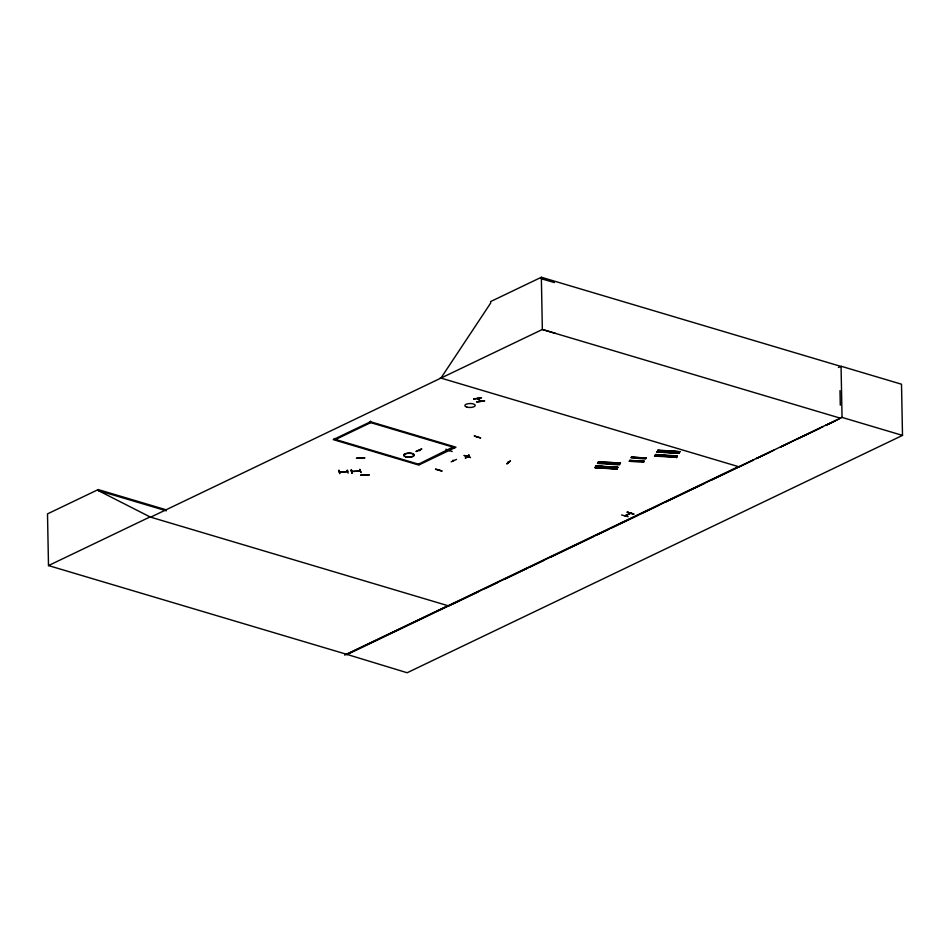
<?xml version="1.0" encoding="UTF-8"?>
<svg xmlns="http://www.w3.org/2000/svg" width="950" height="950" viewBox="0 0 950 950"><rect width="100%" height="100%" fill="white"/><g stroke="black" fill="none" stroke-linecap="round" stroke-linejoin="round"><path stroke-width="1.43" d="M364.729 457.864L356.428 458.209L364.693 457.746M405.65 456.76L405.674 456.665A5.189 1.983 -1.1 0 1 407.182 453.233A5.189 1.983 -1.1 0 1 414.117 455.299A5.189 1.983 -1.1 0 1 405.697 456.641M466.759 407.087A5.178 1.971 -1.1 0 1 468.231 403.679A5.178 1.971 -1.1 0 1 475.154 405.745A5.178 1.971 -1.1 0 1 466.759 407.087L466.723 406.909M595.104 467.721L617.393 468.599L595.329 466.984L595.116 467.697L617.108 469.134M595.876 466.201L617.999 467.578L596.006 466.141M595.947 466.236L618.106 467.341L596.042 465.904M597.491 463.422L619.483 464.871L619.709 464.134L597.716 462.864L619.709 464.265M598.263 461.914L620.492 463.077M629.078 461.296L643.732 462.282M645.572 458.981L630.978 457.781M654.55 456.332L654.764 455.62L676.828 457.235L654.645 456.154M655.274 455.074L677.35 456.332L655.441 454.777M656.937 452.069L679.214 452.96M656.925 452.058L679.096 453.197L657.222 451.535M679.82 451.915L657.637 450.799L657.863 450.074L679.927 451.713M676.543 457.769L676.804 457.294M621.526 514.971L628.176 516.705M435.729 469.086L442.142 471.105L435.504 469.253M445.859 449.243L452.212 451.523M598.393 461.843L620.433 463.006M655.476 454.504L677.469 455.941M657.151 451.499L679.214 452.936M480.676 401.292L477.719 398.418M421.515 448.946L416.195 451.464M338.912 470.499L339.791 473.694L338.936 470.143M351.429 469.834L352.236 472.934M351.844 473.041L351.084 469.858L351.88 473.005M465.369 458.031L469.051 455.121L465.405 457.983M465.738 457.971L468.979 455.05M624.91 515.767L630.373 513.368M449.065 450.49L449.813 450.348L449.207 450.609M438.853 470.108L439.684 469.918L438.924 470.048M467.341 456.677L466.581 456.819L467.281 456.653M440.942 378.088L490.675 303.05L490.639 301.554L541.346 277.257L839.527 365.999M507.68 462.282L508.381 462.519M510.447 460.988L506.813 463.956L510.067 460.988M339.376 472.079L347.522 471.628M346.821 470.915C348.804 471.58 344.078 472.257 339.542 472.055M351.892 471.414L360.181 471.081L351.999 471.509M476.71 437.214L477.47 437.071M347.558 471.758L347.569 470.867M166.357 509.865L98.206 489.582L47.5 513.879L48.498 565.582L346.679 654.324L738.423 466.616M48.498 565.582L149.969 516.954L448.792 605.946L478.218 591.838M370.512 421.764L333.26 439.613L418.713 465.037L455.964 447.201L370.512 421.764L370.5 421.123M335.54 439.494L370.726 422.631M418.487 464.182L453.673 446.678M838.411 367.496L841.059 366.225L901.514 384.216L902.5 435.397L407.146 672.742L346.679 654.324M627.368 512.133L633.804 514.069L627.392 512.169M625.136 515.826L630.361 513.332M346.679 654.752L842.044 417.406L902.5 435.397M484.916 588.632L498.287 582.219M504.984 579.013L527.725 568.124M530.397 566.841L543.78 560.429M550.466 557.222L593.287 536.702M595.959 535.42L609.342 529.008M612.014 527.725L638.78 514.912M641.452 513.629L658.849 505.293M665.534 502.087L704.342 483.491M711.028 480.296L753.801 459.8L739.124 466.83L440.242 377.874M773.811 450.205L756.473 458.517L769.892 452.141M780.484 447.011L823.187 426.55M825.859 425.267L839.194 418.879M344.648 655.108L448.091 605.732M780.591 447.034L789.949 442.569M796.634 439.375L819.375 428.521M826.061 425.339L835.43 420.862M416.183 451.499L421.764 449.017M480.546 437.997L474.204 435.955L480.593 437.902M453.411 460.608L452.711 460.394L453.613 460.501M456.522 459.408L451.167 461.866M470.416 457.556L464.312 455.454M419.294 450.312L419.936 450.49M480.451 401.054L477.411 398.489M484.536 400.829L476.603 401.969L484.548 400.9M359.765 469.454L361.024 472.566L359.836 469.383M348.128 473.183L347.367 470.06M369.016 474.679L360.739 475.095L369.051 474.941M369.039 474.869L360.774 475.344M657.828 450.478L679.915 451.737L657.697 450.537M631.429 457.104L646.047 458.149M646.083 458.078L631.311 457.318L646.178 457.9M644.314 461.249L629.565 460.453L644.302 461.284M595.151 467.459L617.227 468.896M419.698 450.609L419.176 450.419M627.143 512.228L633.804 514.081M464.111 455.549L470.488 457.473M507.609 462.412L508.488 462.401M467.447 456.677L468.326 456.677L467.507 456.701M541.381 278.754L554.42 282.577M555.394 333.319L542.355 329.496L150.611 517.204L98.218 490.544L98.206 489.582M840.536 418.238L542.355 329.496L541.346 277.257M369.491 422.263L454.931 447.688M419.734 464.55L334.293 439.126L334.281 438.484M98.218 490.544L166.381 510.827M644.195 461.486L629.529 460.524M841.059 366.225L842.044 417.406M840.002 390.664L840.287 405.175M473.67 398.929L481.472 397.824L473.694 399.059M405.709 456.831A5.178 1.971 -1.1 0 0 414.117 455.489A5.178 1.971 -1.1 0 0 407.194 453.435A5.178 1.971 -1.1 0 0 405.709 456.831"/></g></svg>
